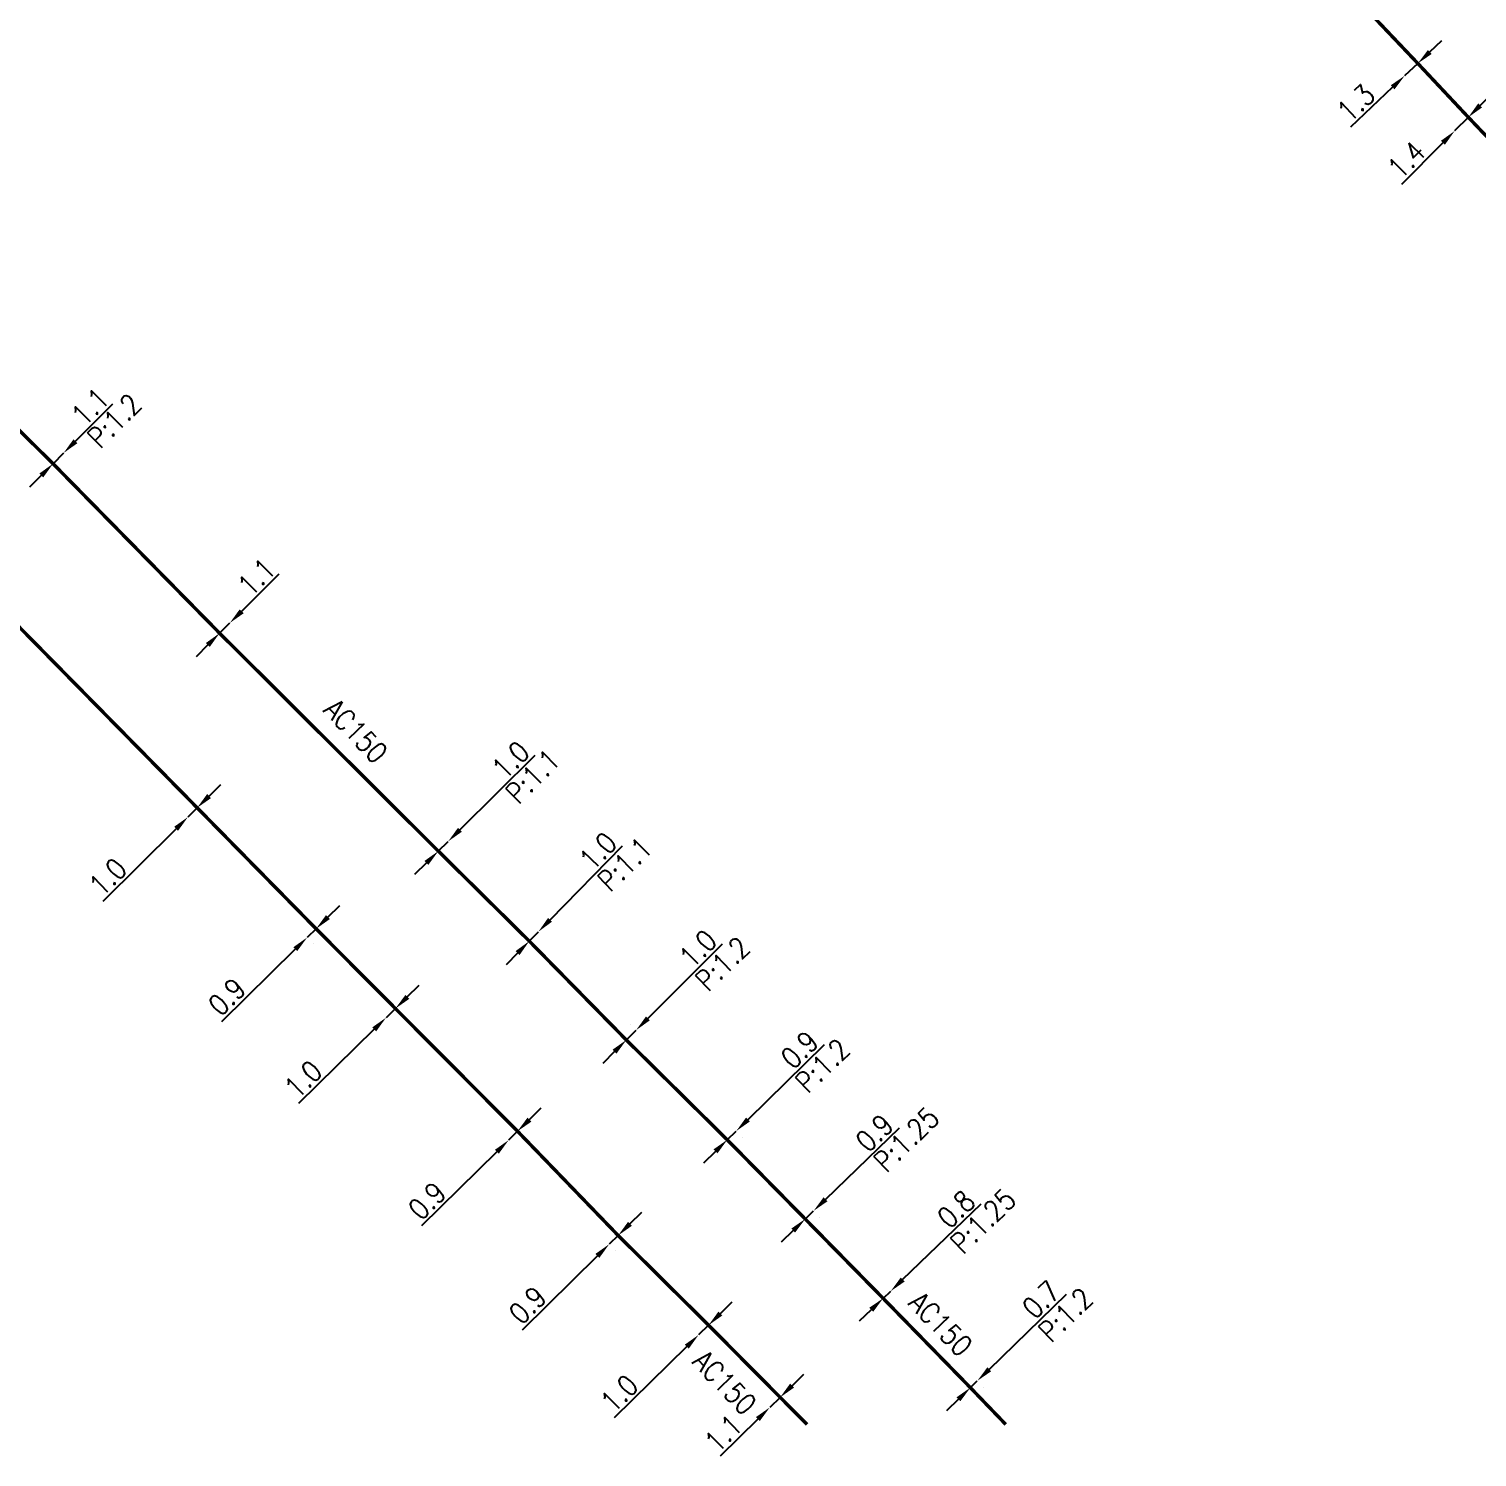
# Model space of a CAD drawing. Header units: millimetres. Extents: x 160996 to 162003, y 120996 to 122000.
# Drawn here: x 161687.5 to 161792.1, y 120997.6 to 121100.8 of the extents above; entities that cross this region are included whole.
import ezdxf

# ---------------------------------------------------------------- set-up
doc = ezdxf.new("R2010")
doc.units = ezdxf.units.MM
doc.header["$PDMODE"] = 34
doc.linetypes.add('L_25_AP', pattern=[2000, 1000, 1000])
doc.linetypes.add('L_25_PE', pattern=[2000, 1000, 1000])
doc.layers.get('Defpoints').update_dxf_attribs({"linetype": 'CONTINUOUS'})
doc.layers.add('L_150', color=1, linetype='CONTINUOUS')
doc.styles.get("Standard").update_dxf_attribs({"font": 'romans.shx', "width": 0.85})
doc.dimstyles.get("Standard").update_dxf_attribs({"dimtxt": 1.5, "dimasz": 1.2, "dimexe": 0.625, "dimexo": 0.625, "dimgap": 0.25, "dimtad": 1, "dimdec": 1, "dimzin": 0, "dimdsep": 46, "dimtxsty": 'Standard', "dimcen": -0.5, "dimadec": 0, "dimazin": 0, "dimtfac": 1, "dimtdec": 1, "dimtmove": 0, "dimatfit": 3, "dimfxl": 0, "dimtolj": 1, "dimtzin": 0, "dimarcsym": 0})

# ---------------------------------------------------------------- blocks, each defined once
blk = doc.blocks.new('*D1548')
at = {"layer": 'Defpoints', "color": 0, "linetype": 'Continuous', "transparency": 16777216}
for p in [(161749.73, 121009.63), (161749.73, 121009.63), (161749.18, 121009.11)]:
    blk.add_point(p, dxfattribs=at)
at = {"layer": 'L_150', "color": 0, "linetype": 'Continuous', "lineweight": -2, "transparency": 16777216}
for p, q in [((161750.59, 121010.47), (161756.27, 121015.93)), ((161749.18, 121009.11), (161749.73, 121009.63)), ((161748.32, 121008.28), (161747.46, 121007.45))]:
    blk.add_line(p, q, dxfattribs=at)
at = {"layer": 'L_150', "color": 0, "linetype": 'Continuous', "transparency": 16777216}
for points in [[(161750.45, 121010.61), (161750.73, 121010.32), (161749.73, 121009.63)], [(161748.18, 121008.43), (161748.46, 121008.14), (161749.18, 121009.11)]]:
    blk.add_solid(points, dxfattribs=at)
at = {"layer": 'L_150', "color": 0, "linetype": 'Continuous', "transparency": 16777216, "insert": (161754.44, 121015.55), "char_height": 1.5, "attachment_point": 5, "rotation": 43.8844}
blk.add_mtext('\\A1;0.8', dxfattribs=at)
blk = doc.blocks.new('*D1549')
at = {"layer": 'Defpoints', "color": 0, "linetype": 'Continuous', "transparency": 16777216}
for p in [(161738.57, 121021.19), (161738.57, 121021.19), (161737.92, 121020.56)]:
    blk.add_point(p, dxfattribs=at)
at = {"layer": 'L_150', "color": 0, "linetype": 'Continuous', "lineweight": -2, "transparency": 16777216}
for p, q in [((161739.42, 121022.03), (161744.95, 121027.44)), ((161737.92, 121020.56), (161738.57, 121021.19)), ((161739, 121020.75), (161739, 121020.75)), ((161737.07, 121019.72), (161736.21, 121018.88)), ((161738.36, 121020.12), (161738.36, 121020.12))]:
    blk.add_line(p, q, dxfattribs=at)
at = {"layer": 'L_150', "color": 0, "linetype": 'Continuous', "transparency": 16777216}
for points in [[(161739.28, 121022.17), (161739.56, 121021.89), (161738.57, 121021.19)], [(161736.93, 121019.87), (161737.21, 121019.58), (161737.92, 121020.56)]]:
    blk.add_solid(points, dxfattribs=at)
at = {"layer": 'L_150', "color": 0, "linetype": 'Continuous', "transparency": 16777216, "insert": (161743.14, 121027.07), "char_height": 1.5, "attachment_point": 5, "rotation": 44.3707}
blk.add_mtext('\\A1;0.9', dxfattribs=at)
blk = doc.blocks.new('*D1550')
at = {"layer": 'Defpoints', "color": 0, "linetype": 'Continuous', "transparency": 16777216}
for p in [(161717.76, 121042.11), (161717.76, 121042.11), (161717.05, 121041.41)]:
    blk.add_point(p, dxfattribs=at)
at = {"layer": 'L_150', "color": 0, "linetype": 'Continuous', "lineweight": -2, "transparency": 16777216}
for p, q in [((161718.61, 121042.95), (161724.05, 121048.33)), ((161717.05, 121041.41), (161717.76, 121042.11)), ((161716.19, 121040.56), (161715.34, 121039.72))]:
    blk.add_line(p, q, dxfattribs=at)
at = {"layer": 'L_150', "color": 0, "linetype": 'Continuous', "transparency": 16777216}
for points in [[(161718.47, 121043.09), (161718.75, 121042.81), (161717.76, 121042.11)], [(161716.05, 121040.7), (161716.33, 121040.42), (161717.05, 121041.41)]]:
    blk.add_solid(points, dxfattribs=at)
at = {"layer": 'L_150', "color": 0, "linetype": 'Continuous', "transparency": 16777216, "insert": (161722.28, 121047.99), "char_height": 1.5, "attachment_point": 5, "rotation": 44.6773}
blk.add_mtext('\\A1;1.0', dxfattribs=at)
blk = doc.blocks.new('*D1551')
at = {"layer": 'Defpoints', "color": 0, "linetype": 'Continuous', "transparency": 16777216}
for p in [(161689.99, 121070.17), (161689.99, 121070.17), (161689.22, 121069.39)]:
    blk.add_point(p, dxfattribs=at)
at = {"layer": 'L_150', "color": 0, "linetype": 'Continuous', "lineweight": -2, "transparency": 16777216}
for p, q in [((161690.84, 121071.02), (161693.54, 121073.72)), ((161689.22, 121069.39), (161689.99, 121070.17)), ((161688.37, 121068.54), (161687.52, 121067.69))]:
    blk.add_line(p, q, dxfattribs=at)
at = {"layer": 'L_150', "color": 0, "linetype": 'Continuous', "transparency": 16777216}
for points in [[(161690.7, 121071.16), (161690.98, 121070.87), (161689.99, 121070.17)], [(161688.23, 121068.68), (161688.51, 121068.4), (161689.22, 121069.39)]]:
    blk.add_solid(points, dxfattribs=at)
at = {"layer": 'L_150', "color": 0, "linetype": 'Continuous', "transparency": 16777216, "insert": (161691.91, 121073.5), "char_height": 1.5, "attachment_point": 5, "rotation": 45.0413}
blk.add_mtext('\\A1;1.1', dxfattribs=at)
blk = doc.blocks.new('*D1555')
at = {"layer": 'Defpoints', "color": 0, "linetype": 'Continuous', "transparency": 16777216}
for p in [(161741.74, 121001.96), (161740.99, 121001.23), (161740.99, 121001.23)]:
    blk.add_point(p, dxfattribs=at)
at = {"layer": 'L_150', "color": 0, "linetype": 'Continuous', "lineweight": -2, "transparency": 16777216}
for p, q in [((161742.6, 121002.8), (161743.46, 121003.64)), ((161741.74, 121001.96), (161740.99, 121001.23)), ((161740.13, 121000.39), (161737.4, 120997.71))]:
    blk.add_line(p, q, dxfattribs=at)
at = {"layer": 'L_150', "color": 0, "linetype": 'Continuous', "transparency": 16777216}
for points in [[(161742.46, 121002.95), (161742.74, 121002.66), (161741.74, 121001.96)], [(161739.99, 121000.53), (161740.27, 121000.25), (161740.99, 121001.23)]]:
    blk.add_solid(points, dxfattribs=at)
at = {"layer": 'L_150', "color": 0, "linetype": 'Continuous', "transparency": 16777216, "insert": (161737.64, 120999.35), "char_height": 1.5, "attachment_point": 5, "rotation": 44.4023}
blk.add_mtext('\\A1;1.1', dxfattribs=at)
blk = doc.blocks.new('*D1556')
at = {"layer": 'Defpoints', "color": 0, "linetype": 'Continuous', "transparency": 16777216}
for p in [(161730.04, 121013.65), (161729.39, 121013.02), (161729.39, 121013.02)]:
    blk.add_point(p, dxfattribs=at)
at = {"layer": 'L_150', "color": 0, "linetype": 'Continuous', "lineweight": -2, "transparency": 16777216}
for p, q in [((161730.89, 121014.49), (161731.74, 121015.33)), ((161730.04, 121013.65), (161729.39, 121013.02)), ((161729.83, 121012.57), (161729.83, 121012.57)), ((161728.54, 121012.18), (161723.1, 121006.81))]:
    blk.add_line(p, q, dxfattribs=at)
at = {"layer": 'L_150', "color": 0, "linetype": 'Continuous', "transparency": 16777216}
for points in [[(161730.75, 121014.63), (161731.03, 121014.35), (161730.04, 121013.65)], [(161728.4, 121012.32), (161728.68, 121012.03), (161729.39, 121013.02)]]:
    blk.add_solid(points, dxfattribs=at)
at = {"layer": 'L_150', "color": 0, "linetype": 'Continuous', "transparency": 16777216, "insert": (161723.5, 121008.62), "char_height": 1.5, "attachment_point": 5, "rotation": 44.5806}
blk.add_mtext('\\A1;0.9', dxfattribs=at)
blk = doc.blocks.new('*D1557')
at = {"layer": 'Defpoints', "color": 0, "linetype": 'Continuous', "transparency": 16777216}
for p in [(161713.27, 121029.38), (161713.27, 121029.38), (161713.95, 121030.04)]:
    blk.add_point(p, dxfattribs=at)
at = {"layer": 'L_150', "color": 0, "linetype": 'Continuous', "lineweight": -2, "transparency": 16777216}
for p, q in [((161714.81, 121030.88), (161715.67, 121031.72)), ((161713.95, 121030.04), (161713.27, 121029.38)), ((161712.42, 121028.54), (161706.94, 121023.17))]:
    blk.add_line(p, q, dxfattribs=at)
at = {"layer": 'L_150', "color": 0, "linetype": 'Continuous', "transparency": 16777216}
for points in [[(161714.67, 121031.02), (161714.95, 121030.74), (161713.95, 121030.04)], [(161712.28, 121028.68), (161712.56, 121028.39), (161713.27, 121029.38)]]:
    blk.add_solid(points, dxfattribs=at)
at = {"layer": 'L_150', "color": 0, "linetype": 'Continuous', "transparency": 16777216, "insert": (161707.3, 121024.93), "char_height": 1.5, "attachment_point": 5, "rotation": 44.4123}
blk.add_mtext('\\A1;1.0', dxfattribs=at)
blk = doc.blocks.new('*D1558')
at = {"layer": 'Defpoints', "color": 0, "linetype": 'Continuous', "transparency": 16777216}
for p in [(161708.22, 121035.8), (161707.57, 121035.17), (161707.57, 121035.17)]:
    blk.add_point(p, dxfattribs=at)
at = {"layer": 'L_150', "color": 0, "linetype": 'Continuous', "lineweight": -2, "transparency": 16777216}
for p, q in [((161709.07, 121036.64), (161709.93, 121037.48)), ((161708.22, 121035.8), (161707.57, 121035.17)), ((161708.01, 121034.72), (161708.01, 121034.72)), ((161706.72, 121034.33), (161701.38, 121029.09))]:
    blk.add_line(p, q, dxfattribs=at)
at = {"layer": 'L_150', "color": 0, "linetype": 'Continuous', "transparency": 16777216}
for points in [[(161708.93, 121036.78), (161709.21, 121036.5), (161708.22, 121035.8)], [(161706.58, 121034.47), (161706.86, 121034.19), (161707.57, 121035.17)]]:
    blk.add_solid(points, dxfattribs=at)
at = {"layer": 'L_150', "color": 0, "linetype": 'Continuous', "transparency": 16777216, "insert": (161701.78, 121030.89), "char_height": 1.5, "attachment_point": 5, "rotation": 44.4649}
blk.add_mtext('\\A1;0.9', dxfattribs=at)
blk = doc.blocks.new('*D1574')
at = {"layer": 'Defpoints', "color": 0, "linetype": 'Continuous', "transparency": 16777216}
for p in [(161755.98, 121003.15), (161755.98, 121003.15), (161755.48, 121002.66)]:
    blk.add_point(p, dxfattribs=at)
at = {"layer": 'L_150', "color": 0, "linetype": 'Continuous', "lineweight": -2, "transparency": 16777216}
for p, q in [((161756.85, 121003.98), (161762.43, 121009.4)), ((161755.48, 121002.66), (161755.98, 121003.15)), ((161755.92, 121002.21), (161755.92, 121002.21)), ((161756.42, 121002.7), (161756.42, 121002.7)), ((161754.62, 121001.82), (161753.76, 121000.99))]:
    blk.add_line(p, q, dxfattribs=at)
at = {"layer": 'L_150', "color": 0, "linetype": 'Continuous', "transparency": 16777216}
for points in [[(161756.71, 121004.13), (161756.98, 121003.84), (161755.98, 121003.15)], [(161754.48, 121001.96), (161754.76, 121001.68), (161755.48, 121002.66)]]:
    blk.add_solid(points, dxfattribs=at)
at = {"layer": 'L_150', "color": 0, "linetype": 'Continuous', "transparency": 16777216, "insert": (161760.59, 121009.02), "char_height": 1.5, "attachment_point": 5, "rotation": 44.1711}
blk.add_mtext('\\A1;0.7', dxfattribs=at)
blk = doc.blocks.new('*D1575')
at = {"layer": 'Defpoints', "color": 0, "linetype": 'Continuous', "transparency": 16777216}
for p in [(161743.55, 121014.84), (161744.16, 121015.43), (161744.16, 121015.43)]:
    blk.add_point(p, dxfattribs=at)
at = {"layer": 'L_150', "color": 0, "linetype": 'Continuous', "lineweight": -2, "transparency": 16777216}
for p, q in [((161745.02, 121016.26), (161750.36, 121021.42)), ((161743.55, 121014.84), (161744.16, 121015.43)), ((161744.59, 121014.98), (161744.59, 121014.98)), ((161742.69, 121014.01), (161741.82, 121013.17)), ((161743.98, 121014.39), (161743.98, 121014.39))]:
    blk.add_line(p, q, dxfattribs=at)
at = {"layer": 'L_150', "color": 0, "linetype": 'Continuous', "transparency": 16777216}
for points in [[(161744.88, 121016.41), (161745.16, 121016.12), (161744.16, 121015.43)], [(161742.55, 121014.15), (161742.82, 121013.86), (161743.55, 121014.84)]]:
    blk.add_solid(points, dxfattribs=at)
at = {"layer": 'L_150', "color": 0, "linetype": 'Continuous', "transparency": 16777216, "insert": (161748.55, 121021.06), "char_height": 1.5, "attachment_point": 5, "rotation": 43.9972}
blk.add_mtext('\\A1;0.9', dxfattribs=at)
blk = doc.blocks.new('*D1576')
at = {"layer": 'Defpoints', "color": 0, "linetype": 'Continuous', "transparency": 16777216}
for p in [(161731.34, 121028.48), (161731.34, 121028.48), (161730.63, 121027.77)]:
    blk.add_point(p, dxfattribs=at)
at = {"layer": 'L_150', "color": 0, "linetype": 'Continuous', "lineweight": -2, "transparency": 16777216}
for p, q in [((161732.19, 121029.33), (161737.57, 121034.71)), ((161730.19, 121028.22), (161730.19, 121028.22)), ((161730.63, 121027.77), (161731.34, 121028.48)), ((161730.9, 121028.92), (161730.9, 121028.92)), ((161729.78, 121026.93), (161728.93, 121026.08))]:
    blk.add_line(p, q, dxfattribs=at)
at = {"layer": 'L_150', "color": 0, "linetype": 'Continuous', "transparency": 16777216}
for points in [[(161732.05, 121029.47), (161732.33, 121029.19), (161731.34, 121028.48)], [(161729.64, 121027.07), (161729.92, 121026.79), (161730.63, 121027.77)]]:
    blk.add_solid(points, dxfattribs=at)
at = {"layer": 'L_150', "color": 0, "linetype": 'Continuous', "transparency": 16777216, "insert": (161735.81, 121034.36), "char_height": 1.5, "attachment_point": 5, "rotation": 44.9463}
blk.add_mtext('\\A1;1.0', dxfattribs=at)
blk = doc.blocks.new('*D1577')
at = {"layer": 'Defpoints', "color": 0, "linetype": 'Continuous', "transparency": 16777216}
for p in [(161724.28, 121035.59), (161724.28, 121035.59), (161723.62, 121034.91)]:
    blk.add_point(p, dxfattribs=at)
at = {"layer": 'L_150', "color": 0, "linetype": 'Continuous', "lineweight": -2, "transparency": 16777216}
for p, q in [((161725.12, 121036.45), (161730.35, 121041.78)), ((161723.62, 121034.91), (161724.28, 121035.59)), ((161722.78, 121034.05), (161721.94, 121033.2))]:
    blk.add_line(p, q, dxfattribs=at)
at = {"layer": 'L_150', "color": 0, "linetype": 'Continuous', "transparency": 16777216}
for points in [[(161724.98, 121036.59), (161725.26, 121036.31), (161724.28, 121035.59)], [(161722.63, 121034.19), (161722.92, 121033.91), (161723.62, 121034.91)]]:
    blk.add_solid(points, dxfattribs=at)
at = {"layer": 'L_150', "color": 0, "linetype": 'Continuous', "transparency": 16777216, "insert": (161728.59, 121041.41), "char_height": 1.5, "attachment_point": 5, "rotation": 45.575}
blk.add_mtext('\\A1;1.0', dxfattribs=at)
blk = doc.blocks.new('*D1578')
at = {"layer": 'Defpoints', "color": 0, "linetype": 'Continuous', "transparency": 16777216}
for p in [(161701.99, 121057.89), (161701.99, 121057.89), (161701.25, 121057.15)]:
    blk.add_point(p, dxfattribs=at)
at = {"layer": 'L_150', "color": 0, "linetype": 'Continuous', "lineweight": -2, "transparency": 16777216}
for p, q in [((161702.85, 121058.73), (161705.56, 121061.43)), ((161701.25, 121057.15), (161701.99, 121057.89)), ((161700.4, 121056.3), (161699.55, 121055.45))]:
    blk.add_line(p, q, dxfattribs=at)
at = {"layer": 'L_150', "color": 0, "linetype": 'Continuous', "transparency": 16777216}
for points in [[(161702.7, 121058.87), (161702.99, 121058.59), (161701.99, 121057.89)], [(161700.26, 121056.44), (161700.54, 121056.16), (161701.25, 121057.15)]]:
    blk.add_solid(points, dxfattribs=at)
at = {"layer": 'L_150', "color": 0, "linetype": 'Continuous', "transparency": 16777216, "insert": (161703.92, 121061.21), "char_height": 1.5, "attachment_point": 5, "rotation": 44.832}
blk.add_mtext('\\A1;1.1', dxfattribs=at)
blk = doc.blocks.new('*D1584')
at = {"layer": 'Defpoints', "color": 0, "linetype": 'Continuous', "transparency": 16777216}
for p in [(161736.57, 121007.17), (161735.85, 121006.47), (161735.85, 121006.47)]:
    blk.add_point(p, dxfattribs=at)
at = {"layer": 'L_150', "color": 0, "linetype": 'Continuous', "lineweight": -2, "transparency": 16777216}
for p, q in [((161737.42, 121008.01), (161738.28, 121008.85)), ((161736.57, 121007.17), (161735.85, 121006.47)), ((161737.01, 121006.72), (161737.01, 121006.72)), ((161735, 121005.63), (161729.76, 121000.48))]:
    blk.add_line(p, q, dxfattribs=at)
at = {"layer": 'L_150', "color": 0, "linetype": 'Continuous', "transparency": 16777216}
for points in [[(161737.28, 121008.15), (161737.56, 121007.87), (161736.57, 121007.17)], [(161734.86, 121005.77), (161735.14, 121005.48), (161735.85, 121006.47)]]:
    blk.add_solid(points, dxfattribs=at)
at = {"layer": 'L_150', "color": 0, "linetype": 'Continuous', "transparency": 16777216, "insert": (161730.13, 121002.24), "char_height": 1.5, "attachment_point": 5, "rotation": 44.5354}
blk.add_mtext('\\A1;1.0', dxfattribs=at)
blk = doc.blocks.new('*D1585')
at = {"layer": 'Defpoints', "color": 0, "linetype": 'Continuous', "transparency": 16777216}
for p in [(161722.77, 121021.18), (161722.13, 121020.54), (161722.13, 121020.54)]:
    blk.add_point(p, dxfattribs=at)
at = {"layer": 'L_150', "color": 0, "linetype": 'Continuous', "lineweight": -2, "transparency": 16777216}
for p, q in [((161723.63, 121022.02), (161724.49, 121022.86)), ((161722.77, 121021.18), (161722.13, 121020.54)), ((161721.28, 121019.7), (161715.83, 121014.35))]:
    blk.add_line(p, q, dxfattribs=at)
at = {"layer": 'L_150', "color": 0, "linetype": 'Continuous', "transparency": 16777216}
for points in [[(161723.49, 121022.16), (161723.77, 121021.87), (161722.77, 121021.18)], [(161721.14, 121019.84), (161721.42, 121019.56), (161722.13, 121020.54)]]:
    blk.add_solid(points, dxfattribs=at)
at = {"layer": 'L_150', "color": 0, "linetype": 'Continuous', "transparency": 16777216, "insert": (161716.24, 121016.15), "char_height": 1.5, "attachment_point": 5, "rotation": 44.54}
blk.add_mtext('\\A1;0.9', dxfattribs=at)
blk = doc.blocks.new('*D1586')
at = {"layer": 'Defpoints', "color": 0, "linetype": 'Continuous', "transparency": 16777216}
for p in [(161698.96, 121043.87), (161698.96, 121043.87), (161699.63, 121044.54)]:
    blk.add_point(p, dxfattribs=at)
at = {"layer": 'L_150', "color": 0, "linetype": 'Continuous', "lineweight": -2, "transparency": 16777216}
for p, q in [((161700.49, 121045.39), (161701.34, 121046.23)), ((161699.63, 121044.54), (161698.96, 121043.87)), ((161700.07, 121044.1), (161700.07, 121044.1)), ((161698.11, 121043.03), (161692.82, 121037.78))]:
    blk.add_line(p, q, dxfattribs=at)
at = {"layer": 'L_150', "color": 0, "linetype": 'Continuous', "transparency": 16777216}
for points in [[(161700.35, 121045.53), (161700.63, 121045.24), (161699.63, 121044.54)], [(161697.97, 121043.17), (161698.25, 121042.88), (161698.96, 121043.87)]]:
    blk.add_solid(points, dxfattribs=at)
at = {"layer": 'L_150', "color": 0, "linetype": 'Continuous', "transparency": 16777216, "insert": (161693.18, 121039.55), "char_height": 1.5, "attachment_point": 5, "rotation": 44.7652}
blk.add_mtext('\\A1;1.0', dxfattribs=at)
blk = doc.blocks.new('*D1054')
at = {"layer": 'Defpoints', "color": 0, "linetype": 'Continuous', "transparency": 16777216}
for p in [(161791.45, 121094.41), (161790.46, 121093.42), (161790.46, 121093.42)]:
    blk.add_point(p, dxfattribs=at)
at = {"layer": 'L_150', "color": 0, "linetype": 'Continuous', "lineweight": -2, "transparency": 16777216}
for p, q in [((161792.3, 121095.26), (161793.14, 121096.11)), ((161791.45, 121094.41), (161790.46, 121093.42)), ((161789.62, 121092.57), (161786.62, 121089.56))]:
    blk.add_line(p, q, dxfattribs=at)
at = {"layer": 'L_150', "color": 0, "linetype": 'Continuous', "transparency": 16777216}
for points in [[(161792.16, 121095.41), (161792.44, 121095.12), (161791.45, 121094.41)], [(161789.47, 121092.71), (161789.76, 121092.43), (161790.46, 121093.42)]]:
    blk.add_solid(points, dxfattribs=at)
at = {"layer": 'L_150', "color": 0, "linetype": 'Continuous', "transparency": 16777216, "insert": (161786.98, 121091.35), "char_height": 1.5, "attachment_point": 5, "rotation": 45.1082}
blk.add_mtext('\\A1;1.4', dxfattribs=at)
blk = doc.blocks.new('*D1055')
at = {"layer": 'Defpoints', "color": 0, "linetype": 'Continuous', "transparency": 16777216}
for p in [(161787.8, 121098.3), (161786.85, 121097.41), (161786.85, 121097.41)]:
    blk.add_point(p, dxfattribs=at)
at = {"layer": 'L_150', "color": 0, "linetype": 'Continuous', "lineweight": -2, "transparency": 16777216}
for p, q in [((161788.67, 121099.13), (161789.54, 121099.95)), ((161787.8, 121098.3), (161786.85, 121097.41)), ((161785.98, 121096.58), (161782.95, 121093.69))]:
    blk.add_line(p, q, dxfattribs=at)
at = {"layer": 'L_150', "color": 0, "linetype": 'Continuous', "transparency": 16777216}
for points in [[(161788.53, 121099.27), (161788.8, 121098.98), (161787.8, 121098.3)], [(161785.85, 121096.72), (161786.12, 121096.43), (161786.85, 121097.41)]]:
    blk.add_solid(points, dxfattribs=at)
at = {"layer": 'L_150', "color": 0, "linetype": 'Continuous', "transparency": 16777216, "insert": (161783.34, 121095.45), "char_height": 1.5, "attachment_point": 5, "rotation": 43.522}
blk.add_mtext('\\A1;1.3', dxfattribs=at)

msp = doc.modelspace()

# ---------------------------------------------------------------- linework, layer by layer
at = {"layer": 'L_150', "linetype": 'L_25_AP', "const_width": 0.25, "flags": 128}
for points in [[(161758.04, 121000), (161755.48, 121002.66), (161749.18, 121009.11), (161743.55, 121014.84), (161737.92, 121020.56), (161730.63, 121027.77), (161723.62, 121034.91), (161717.05, 121041.41), (161701.25, 121057.15), (161689.22, 121069.39), (161689.22, 121069.39), (161678.1, 121080.38), (161666.4, 121091.91), (161650.32, 121107.96), (161639.2, 121118.93), (161630.85, 121127.08), (161626.54, 121131.28), (161615.51, 121142.53), (161615.51, 121142.53), (161607.76, 121150.32), (161598.03, 121160.07), (161586.34, 121171.8), (161577.28, 121181.11), (161569.01, 121189.45), (161560.86, 121197.97), (161549.08, 121209.66), (161541.2, 121217.46), (161532.13, 121226.47), (161521.85, 121236.65), (161514.57, 121243.98), (161502.87, 121256.17), (161499.41, 121259.54), (161499.41, 121259.54), (161491.17, 121267.54), (161490.83, 121267.88), (161489.89, 121271.42), (161489.15, 121274.23), (161487, 121282.42), (161485.38, 121287.3), (161485.32, 121288.07), (161483.47, 121293.81), (161480.32, 121303.37), (161478.64, 121308.36), (161478.13, 121309.87), (161469.61, 121335.12), (161467.59, 121340.8), (161465.01, 121348.09), (161465.01, 121348.09), (161465.01, 121348.09), (161464.15, 121348.46), (161464.04, 121348.8), (161463.01, 121351.88), (161463.79, 121353.19), (161452.53, 121388.09), (161452.08, 121389.27), (161452.08, 121389.27)], [(161483.88, 121261.37), (161484.85, 121260.39), (161485.43, 121259.79), (161484.94, 121259.3), (161490.22, 121254.2), (161492.51, 121251.92), (161497.4, 121247.07), (161526.39, 121218.24), (161533.57, 121210.76), (161547.04, 121197.33), (161557.48, 121187.06), (161573.55, 121170.96), (161581.21, 121163.1), (161589.17, 121154.86), (161601.52, 121142.5), (161609.59, 121134.43), (161609.59, 121134.43), (161630.92, 121113.24), (161630.92, 121113.24), (161660.58, 121083.9), (161668.77, 121076.17), (161671.66, 121072.85), (161676.18, 121068.26), (161683.22, 121061.21), (161699.63, 121044.54), (161708.22, 121035.8), (161713.95, 121030.04), (161722.77, 121021.18), (161730.04, 121013.65), (161736.57, 121007.17), (161741.74, 121001.96), (161743.69, 121000)]]:
    msp.add_lwpolyline(points, dxfattribs=at)
at = {"layer": 'L_150', "linetype": 'L_25_PE', "const_width": 0.25, "flags": 128}
msp.add_lwpolyline([(161837.08, 121000), (161839, 121001.2), (161847.89, 121006.76), (161860.76, 121015.35), (161861.98, 121016.16), (161862, 121018.1), (161862.04, 121020.81), (161860.26, 121022.69), (161859.58, 121023.42), (161845.52, 121037.75), (161845.52, 121037.75), (161843.87, 121039.33), (161840.37, 121043.23), (161836.92, 121046.79), (161828.22, 121055.94), (161823.86, 121060.44), (161820.4, 121063.94), (161816.85, 121067.72), (161807.92, 121077.29), (161802.85, 121082.52), (161799.02, 121086.47), (161791.45, 121094.41), (161787.8, 121098.3), (161780.27, 121106.23), (161775.61, 121111.5), (161771.28, 121115.96), (161765.53, 121121.73), (161759.58, 121128.5), (161756.2, 121131.67), (161750.71, 121137.37), (161746.2, 121142.05), (161740.71, 121147.85), (161734.25, 121154.47), (161731.84, 121157.23), (161725.67, 121163.68), (161715.21, 121174.5), (161715.21, 121174.5), (161701.5, 121188.82), (161701.5, 121188.82), (161696.62, 121193.83), (161691.56, 121199.34), (161686.37, 121204.74), (161681.77, 121209.39), (161678.57, 121212.73), (161675.64, 121215.82), (161672.74, 121218.85), (161669.54, 121222.34), (161665.47, 121226.62), (161661.56, 121230.53), (161657.9, 121234.58), (161649.93, 121242.58), (161646.45, 121246.33), (161643.14, 121249.86), (161640.35, 121252.77), (161635.46, 121257.8), (161628.39, 121265.24), (161625.38, 121268.56), (161622.53, 121272.88), (161612.78, 121281.74), (161612.6, 121281.97), (161610.4, 121284.71)], dxfattribs=at)

# ---------------------------------------------------------------- texts
at = {"layer": 'L_150', "linetype": 'Continuous', "width": 0.85}
for s, rotation, p in [('P:1.2', 45.0413, (161692.61, 121070.4)), ('AC150', 314.0319, (161708.68, 121051.5)), ('P:1.1', 44.6773, (161722.82, 121044.72)), ('P:1.1', 44.1711, (161729.45, 121038.39)), ('P:1.2', 44.1711, (161736.52, 121031.2)), ('P:1.2', 44.1711, (161743.73, 121023.84)), ('P:1.25', 44.1711, (161749.4, 121018.13)), ('P:1.25', 44.1711, (161754.94, 121012.23)), ('AC150', 314.0319, (161750.92, 121008.67)), ('P:1.2', 44.1711, (161761.3, 121005.85)), ('AC150', 314.0319, (161735.32, 121004.45))]:
    msp.add_text(s, height=1.5, rotation=rotation, dxfattribs=at).set_placement(p)

# ---------------------------------------------------------------- dimensions: what is measured, and where the dimension line sits
at = {"layer": 'L_150', "linetype": 'Continuous'}
for base, p1, p2, angle, picture, middle in [((161786.85, 121097.41), (161787.8, 121098.3), (161786.85, 121097.41), 43.522, '*D1055', (161784.03, 121094.72)), ((161790.46, 121093.42), (161791.45, 121094.41), (161790.46, 121093.42), 45.1082, '*D1054', (161787.69, 121090.64)), ((161689.99, 121070.17), (161689.22, 121069.39), (161689.99, 121070.17), 225.0413, '*D1551', (161692.62, 121072.79)), ((161701.99, 121057.89), (161701.25, 121057.15), (161701.99, 121057.89), 224.832, '*D1578', (161704.63, 121060.5)), ((161717.76, 121042.11), (161717.05, 121041.41), (161717.76, 121042.11), 224.6773, '*D1550', (161722.99, 121047.28)), ((161698.96, 121043.87), (161699.63, 121044.54), (161698.96, 121043.87), 44.7652, '*D1586', (161693.88, 121038.84)), ((161724.28, 121035.59), (161723.62, 121034.91), (161724.28, 121035.59), 225.575, '*D1577', (161729.3, 121040.71)), ((161707.57, 121035.17), (161708.22, 121035.8), (161707.57, 121035.17), 44.4649, '*D1558', (161702.49, 121030.18)), ((161731.34, 121028.48), (161730.63, 121027.77), (161731.34, 121028.48), 224.9463, '*D1576', (161736.52, 121033.65)), ((161713.27, 121029.38), (161713.95, 121030.04), (161713.27, 121029.38), 44.4123, '*D1557', (161708, 121024.21)), ((161738.57, 121021.19), (161737.92, 121020.56), (161738.57, 121021.19), 224.3707, '*D1549', (161743.84, 121026.35)), ((161722.13, 121020.54), (161722.77, 121021.18), (161722.13, 121020.54), 44.54, '*D1585', (161716.94, 121015.44)), ((161744.1603, 121015.4291), (161743.5488, 121014.8387), (161744.1603, 121015.4291), 223.9972, '*D1575', (161749.2426, 121020.3366)), ((161749.73, 121009.63), (161749.18, 121009.11), (161749.73, 121009.63), 223.8844, '*D1548', (161755.13, 121014.83)), ((161729.39, 121013.02), (161730.04, 121013.65), (161729.39, 121013.02), 44.5806, '*D1556', (161724.21, 121007.91)), ((161755.98, 121003.15), (161755.48, 121002.66), (161755.98, 121003.15), 224.1711, '*D1574', (161761.29, 121008.3)), ((161735.85, 121006.47), (161736.57, 121007.17), (161735.85, 121006.47), 44.5354, '*D1584', (161730.83, 121001.52)), ((161740.99, 121001.23), (161741.74, 121001.96), (161740.99, 121001.23), 44.4023, '*D1555', (161738.34, 120998.63))]:
    dim = msp.add_linear_dim(base=base, p1=p1, p2=p2, angle=angle, dimstyle='Standard', dxfattribs=at)
    dim.commit()
    dim.dimension.update_dxf_attribs({"geometry": picture, "text_midpoint": middle, "dimtype": 160})

doc.saveas('drawing.dxf')
